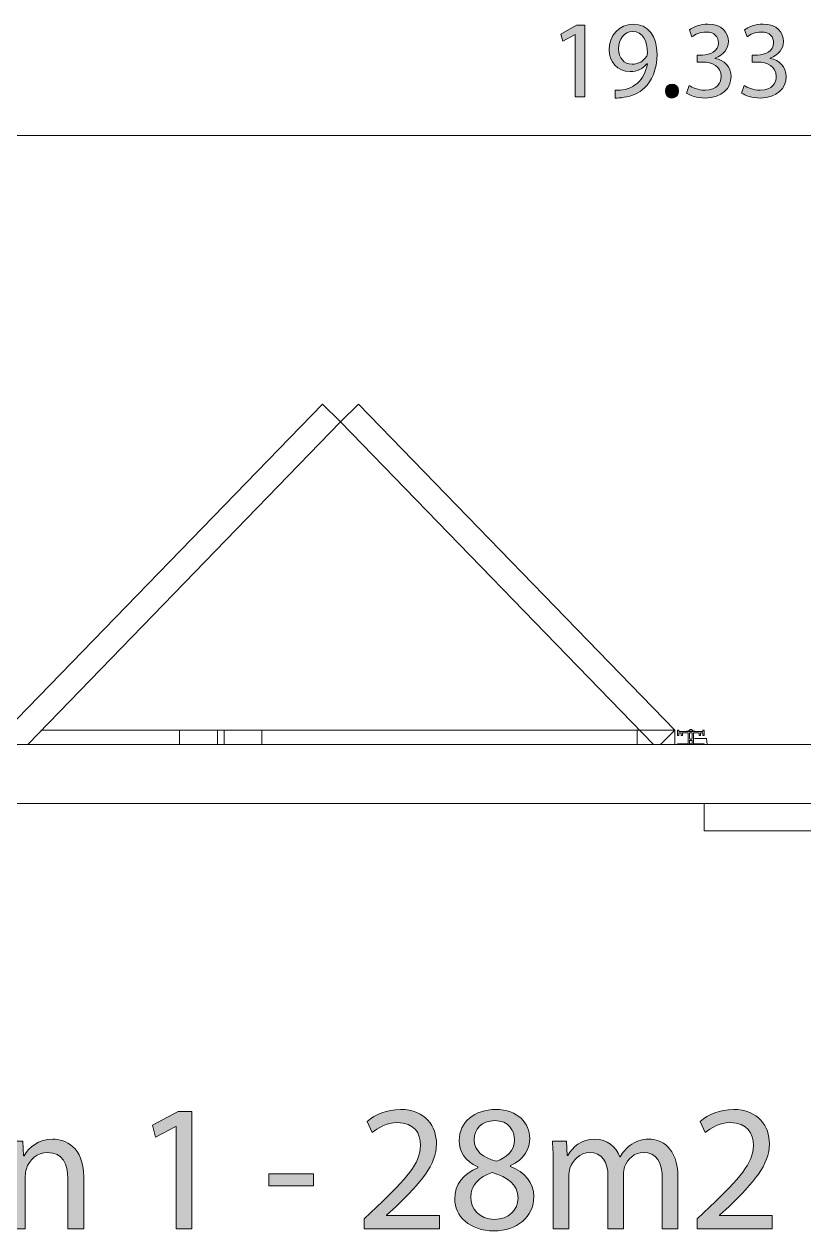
# Model space of a CAD drawing. Header units: centimetres. Extents: x -16.81 to -14.54, y 1.61 to 2.77.
# Drawn here: x -16.3529 to -16.2877, y 2.6649 to 2.7656 of the extents above; entities that cross this region are included whole.
import ezdxf

# ---------------------------------------------------------------- set-up
doc = ezdxf.new("R2010")
doc.units = ezdxf.units.CM
doc.header["$MEASUREMENT"] = 0
doc.layers.get('0').update_dxf_attribs({"lineweight": 0})
doc.layers.add('EXP COTA', color=7, linetype='Continuous', lineweight=0)

# ---------------------------------------------------------------- blocks, each defined once
blk = doc.blocks.new('Block_15')
at = {"true_color": 0x000000, "transparency": 33554687}
h = blk.add_hatch(color=18, dxfattribs=at)
h.dxf.hatch_style = 2
edge = h.paths.add_edge_path()
edge.add_spline(control_points=[(-16.34016, 2.67364), (-16.34016, 2.67364), (-16.34017, 2.67364), (-16.34017, 2.67364), (-16.34017, 2.67364), (-16.34188, 2.67274), (-16.34188, 2.67274), (-16.34188, 2.67274), (-16.34214, 2.67374), (-16.34214, 2.67374), (-16.34214, 2.67374), (-16.34, 2.67488), (-16.34, 2.67488), (-16.34, 2.67488), (-16.33886, 2.67488), (-16.33886, 2.67488), (-16.33886, 2.67488), (-16.33886, 2.66509), (-16.33886, 2.66509), (-16.33886, 2.66509), (-16.34016, 2.66509), (-16.34016, 2.66509), (-16.34016, 2.66509), (-16.34016, 2.67364), (-16.34016, 2.67364)], knot_values=[0, 0, 0, 0, 1, 1, 1, 2, 2, 2, 3, 3, 3, 4, 4, 4, 5, 5, 5, 6, 6, 6, 7, 7, 7, 8, 8, 8, 8], degree=3, periodic=0)
h = blk.add_hatch(color=18, dxfattribs=at)
h.dxf.hatch_style = 2
edge = h.paths.add_edge_path()
edge.add_spline(control_points=[(-16.32445, 2.66509), (-16.32445, 2.66509), (-16.32445, 2.66592), (-16.32445, 2.66592), (-16.32445, 2.66592), (-16.3234, 2.66692), (-16.3234, 2.66692), (-16.3209, 2.66929), (-16.31976, 2.67057), (-16.31976, 2.67205), (-16.31976, 2.67305), (-16.32024, 2.67395), (-16.32169, 2.67395), (-16.32259, 2.67395), (-16.32333, 2.6735), (-16.32378, 2.67312), (-16.32378, 2.67312), (-16.32421, 2.67405), (-16.32421, 2.67405), (-16.32352, 2.67463), (-16.32255, 2.67505), (-16.32143, 2.67505), (-16.31931, 2.67505), (-16.31842, 2.6736), (-16.31842, 2.67219), (-16.31842, 2.6704), (-16.31974, 2.66895), (-16.32179, 2.66695), (-16.32179, 2.66695), (-16.32259, 2.66623), (-16.32259, 2.66623), (-16.32259, 2.66623), (-16.32259, 2.66619), (-16.32259, 2.66619), (-16.32259, 2.66619), (-16.31818, 2.66619), (-16.31818, 2.66619), (-16.31818, 2.66619), (-16.31818, 2.66509), (-16.31818, 2.66509), (-16.31818, 2.66509), (-16.32445, 2.66509), (-16.32445, 2.66509)], knot_values=[0, 0, 0, 0, 1, 1, 1, 2, 2, 2, 3, 3, 3, 4, 4, 4, 5, 5, 5, 6, 6, 6, 7, 7, 7, 8, 8, 8, 9, 9, 9, 10, 10, 10, 11, 11, 11, 12, 12, 12, 13, 13, 13, 14, 14, 14, 14], degree=3, periodic=0)
h = blk.add_hatch(color=18, dxfattribs=at)
h.dxf.hatch_style = 2
edge = h.paths.add_edge_path()
edge.add_spline(control_points=[(-16.31527, 2.67253), (-16.31527, 2.67157), (-16.31453, 2.67102), (-16.31341, 2.67074), (-16.31256, 2.67102), (-16.31191, 2.6716), (-16.31191, 2.6725), (-16.31191, 2.67329), (-16.31237, 2.67412), (-16.31356, 2.67412), (-16.31466, 2.67412), (-16.31527, 2.67339), (-16.31527, 2.67253)], knot_values=[0, 0, 0, 0, 1, 1, 1, 2, 2, 2, 3, 3, 3, 4, 4, 4, 4], degree=3, periodic=0)
edge = h.paths.add_edge_path()
edge.add_spline(control_points=[(-16.31161, 2.66764), (-16.31161, 2.66881), (-16.31246, 2.6694), (-16.31377, 2.66978), (-16.31492, 2.66943), (-16.31554, 2.66871), (-16.31554, 2.66774), (-16.31559, 2.66678), (-16.31484, 2.66588), (-16.31358, 2.66588), (-16.31239, 2.66588), (-16.31161, 2.66664), (-16.31161, 2.66764)], knot_values=[0, 0, 0, 0, 1, 1, 1, 2, 2, 2, 3, 3, 3, 4, 4, 4, 4], degree=3, periodic=0)
edge = h.paths.add_edge_path()
edge.add_spline(control_points=[(-16.3169, 2.66757), (-16.3169, 2.66881), (-16.31616, 2.66967), (-16.31496, 2.67019), (-16.31496, 2.67019), (-16.31497, 2.67026), (-16.31497, 2.67026), (-16.31606, 2.67074), (-16.31652, 2.6716), (-16.31652, 2.67246), (-16.31652, 2.67401), (-16.31521, 2.67505), (-16.31349, 2.67505), (-16.3116, 2.67505), (-16.31063, 2.67388), (-16.31063, 2.67264), (-16.31063, 2.67181), (-16.31105, 2.67091), (-16.31225, 2.67036), (-16.31225, 2.67036), (-16.31225, 2.67029), (-16.31225, 2.67029), (-16.31103, 2.66981), (-16.31029, 2.66895), (-16.31029, 2.66778), (-16.31029, 2.66606), (-16.31173, 2.66492), (-16.31361, 2.66492), (-16.31566, 2.66492), (-16.3169, 2.66616), (-16.3169, 2.66757)], knot_values=[0, 0, 0, 0, 1, 1, 1, 2, 2, 2, 3, 3, 3, 4, 4, 4, 5, 5, 5, 6, 6, 6, 7, 7, 7, 8, 8, 8, 9, 9, 9, 10, 10, 10, 10], degree=3, periodic=0)
h = blk.add_hatch(color=18, dxfattribs=at)
h.dxf.hatch_style = 2
edge = h.paths.add_edge_path()
edge.add_spline(control_points=[(-16.29665, 2.66509), (-16.29665, 2.66509), (-16.29665, 2.66592), (-16.29665, 2.66592), (-16.29665, 2.66592), (-16.29559, 2.66692), (-16.29559, 2.66692), (-16.2931, 2.66929), (-16.29196, 2.67057), (-16.29196, 2.67205), (-16.29196, 2.67305), (-16.29244, 2.67395), (-16.29389, 2.67395), (-16.29478, 2.67395), (-16.29553, 2.6735), (-16.29597, 2.67312), (-16.29597, 2.67312), (-16.2964, 2.67405), (-16.2964, 2.67405), (-16.29572, 2.67463), (-16.29475, 2.67505), (-16.29363, 2.67505), (-16.29151, 2.67505), (-16.29062, 2.6736), (-16.29062, 2.67219), (-16.29062, 2.6704), (-16.29194, 2.66895), (-16.29399, 2.66695), (-16.29399, 2.66695), (-16.29478, 2.66623), (-16.29478, 2.66623), (-16.29478, 2.66623), (-16.29478, 2.66619), (-16.29478, 2.66619), (-16.29478, 2.66619), (-16.29038, 2.66619), (-16.29038, 2.66619), (-16.29038, 2.66619), (-16.29038, 2.66509), (-16.29038, 2.66509), (-16.29038, 2.66509), (-16.29665, 2.66509), (-16.29665, 2.66509)], knot_values=[0, 0, 0, 0, 1, 1, 1, 2, 2, 2, 3, 3, 3, 4, 4, 4, 5, 5, 5, 6, 6, 6, 7, 7, 7, 8, 8, 8, 9, 9, 9, 10, 10, 10, 11, 11, 11, 12, 12, 12, 13, 13, 13, 14, 14, 14, 14], degree=3, periodic=0)
h = blk.add_hatch(color=18, dxfattribs=at)
h.dxf.hatch_style = 2
edge = h.paths.add_edge_path()
edge.add_spline(control_points=[(-16.35407, 2.6704), (-16.35407, 2.67115), (-16.35409, 2.67177), (-16.35414, 2.6724), (-16.35414, 2.6724), (-16.35296, 2.6724), (-16.35296, 2.6724), (-16.35296, 2.6724), (-16.35289, 2.67119), (-16.35289, 2.67119), (-16.35289, 2.67119), (-16.35285, 2.67119), (-16.35285, 2.67119), (-16.35249, 2.67188), (-16.35165, 2.67257), (-16.35044, 2.67257), (-16.34944, 2.67257), (-16.34787, 2.67195), (-16.34787, 2.66943), (-16.34787, 2.66943), (-16.34787, 2.66509), (-16.34787, 2.66509), (-16.34787, 2.66509), (-16.3492, 2.66509), (-16.3492, 2.66509), (-16.3492, 2.66509), (-16.3492, 2.66929), (-16.3492, 2.66929), (-16.3492, 2.67047), (-16.34963, 2.67146), (-16.35089, 2.67146), (-16.35175, 2.67146), (-16.35244, 2.67084), (-16.35266, 2.67009), (-16.35271, 2.66991), (-16.35275, 2.66971), (-16.35275, 2.66947), (-16.35275, 2.66947), (-16.35275, 2.66509), (-16.35275, 2.66509), (-16.35275, 2.66509), (-16.35407, 2.66509), (-16.35407, 2.66509), (-16.35407, 2.66509), (-16.35407, 2.6704), (-16.35407, 2.6704)], knot_values=[0, 0, 0, 0, 1, 1, 1, 2, 2, 2, 3, 3, 3, 4, 4, 4, 5, 5, 5, 6, 6, 6, 7, 7, 7, 8, 8, 8, 9, 9, 9, 10, 10, 10, 11, 11, 11, 12, 12, 12, 13, 13, 13, 14, 14, 14, 15, 15, 15, 15], degree=3, periodic=0)
h = blk.add_hatch(color=18, dxfattribs=at)
h.dxf.hatch_style = 2
edge = h.paths.add_edge_path()
edge.add_spline(control_points=[(-16.30867, 2.6704), (-16.30867, 2.67115), (-16.30869, 2.67177), (-16.30874, 2.6724), (-16.30874, 2.6724), (-16.30757, 2.6724), (-16.30757, 2.6724), (-16.30757, 2.6724), (-16.30751, 2.67122), (-16.30751, 2.67122), (-16.30751, 2.67122), (-16.30746, 2.67122), (-16.30746, 2.67122), (-16.30705, 2.67191), (-16.30638, 2.67257), (-16.30517, 2.67257), (-16.30417, 2.67257), (-16.30343, 2.67195), (-16.3031, 2.67109), (-16.3031, 2.67109), (-16.30309, 2.67109), (-16.30309, 2.67109), (-16.30285, 2.6715), (-16.30257, 2.67181), (-16.30226, 2.67205), (-16.30183, 2.67236), (-16.30135, 2.67257), (-16.30066, 2.67257), (-16.29969, 2.67257), (-16.29826, 2.67191), (-16.29826, 2.6694), (-16.29826, 2.6694), (-16.29826, 2.66509), (-16.29826, 2.66509), (-16.29826, 2.66509), (-16.29956, 2.66509), (-16.29956, 2.66509), (-16.29956, 2.66509), (-16.29956, 2.66923), (-16.29956, 2.66923), (-16.29956, 2.67064), (-16.30006, 2.67146), (-16.30114, 2.67146), (-16.30188, 2.67146), (-16.30247, 2.67091), (-16.30271, 2.67026), (-16.30276, 2.67009), (-16.30281, 2.66985), (-16.30281, 2.6696), (-16.30281, 2.6696), (-16.30281, 2.66509), (-16.30281, 2.66509), (-16.30281, 2.66509), (-16.3041, 2.66509), (-16.3041, 2.66509), (-16.3041, 2.66509), (-16.3041, 2.66947), (-16.3041, 2.66947), (-16.3041, 2.67064), (-16.30462, 2.67146), (-16.30562, 2.67146), (-16.30646, 2.67146), (-16.30705, 2.67081), (-16.30727, 2.67016), (-16.30734, 2.66995), (-16.30738, 2.66971), (-16.30738, 2.6695), (-16.30738, 2.6695), (-16.30738, 2.66509), (-16.30738, 2.66509), (-16.30738, 2.66509), (-16.30867, 2.66509), (-16.30867, 2.66509), (-16.30867, 2.66509), (-16.30867, 2.6704), (-16.30867, 2.6704)], knot_values=[0, 0, 0, 0, 1, 1, 1, 2, 2, 2, 3, 3, 3, 4, 4, 4, 5, 5, 5, 6, 6, 6, 7, 7, 7, 8, 8, 8, 9, 9, 9, 10, 10, 10, 11, 11, 11, 12, 12, 12, 13, 13, 13, 14, 14, 14, 15, 15, 15, 16, 16, 16, 17, 17, 17, 18, 18, 18, 19, 19, 19, 20, 20, 20, 21, 21, 21, 22, 22, 22, 23, 23, 23, 24, 24, 24, 25, 25, 25, 25], degree=3, periodic=0)
h = blk.add_hatch(color=18, dxfattribs=at)
h.dxf.hatch_style = 2
edge = h.paths.add_edge_path()
edge.add_spline(control_points=[(-16.3287, 2.66967), (-16.3287, 2.66967), (-16.3287, 2.66867), (-16.3287, 2.66867), (-16.3287, 2.66867), (-16.33242, 2.66867), (-16.33242, 2.66867), (-16.33242, 2.66867), (-16.33242, 2.66967), (-16.33242, 2.66967), (-16.33242, 2.66967), (-16.3287, 2.66967), (-16.3287, 2.66967)], knot_values=[0, 0, 0, 0, 1, 1, 1, 2, 2, 2, 3, 3, 3, 4, 4, 4, 4], degree=3, periodic=0)
for points, knots in [([(-16.34016, 2.67364), (-16.34016, 2.67364), (-16.34017, 2.67364), (-16.34017, 2.67364), (-16.34017, 2.67364), (-16.34188, 2.67274), (-16.34188, 2.67274), (-16.34188, 2.67274), (-16.34214, 2.67374), (-16.34214, 2.67374), (-16.34214, 2.67374), (-16.34, 2.67488), (-16.34, 2.67488), (-16.34, 2.67488), (-16.33886, 2.67488), (-16.33886, 2.67488), (-16.33886, 2.67488), (-16.33886, 2.66509), (-16.33886, 2.66509), (-16.33886, 2.66509), (-16.34016, 2.66509), (-16.34016, 2.66509), (-16.34016, 2.66509), (-16.34016, 2.67364), (-16.34016, 2.67364)], [0, 0, 0, 0, 1, 1, 1, 2, 2, 2, 3, 3, 3, 4, 4, 4, 5, 5, 5, 6, 6, 6, 7, 7, 7, 8, 8, 8, 8]), ([(-16.32445, 2.66509), (-16.32445, 2.66509), (-16.32445, 2.66592), (-16.32445, 2.66592), (-16.32445, 2.66592), (-16.3234, 2.66692), (-16.3234, 2.66692), (-16.3209, 2.66929), (-16.31976, 2.67057), (-16.31976, 2.67205), (-16.31976, 2.67305), (-16.32024, 2.67395), (-16.32169, 2.67395), (-16.32259, 2.67395), (-16.32333, 2.6735), (-16.32378, 2.67312), (-16.32378, 2.67312), (-16.32421, 2.67405), (-16.32421, 2.67405), (-16.32352, 2.67463), (-16.32255, 2.67505), (-16.32143, 2.67505), (-16.31931, 2.67505), (-16.31842, 2.6736), (-16.31842, 2.67219), (-16.31842, 2.6704), (-16.31974, 2.66895), (-16.32179, 2.66695), (-16.32179, 2.66695), (-16.32259, 2.66623), (-16.32259, 2.66623), (-16.32259, 2.66623), (-16.32259, 2.66619), (-16.32259, 2.66619), (-16.32259, 2.66619), (-16.31818, 2.66619), (-16.31818, 2.66619), (-16.31818, 2.66619), (-16.31818, 2.66509), (-16.31818, 2.66509), (-16.31818, 2.66509), (-16.32445, 2.66509), (-16.32445, 2.66509)], [0, 0, 0, 0, 1, 1, 1, 2, 2, 2, 3, 3, 3, 4, 4, 4, 5, 5, 5, 6, 6, 6, 7, 7, 7, 8, 8, 8, 9, 9, 9, 10, 10, 10, 11, 11, 11, 12, 12, 12, 13, 13, 13, 14, 14, 14, 14]), ([(-16.3169, 2.66757), (-16.3169, 2.66881), (-16.31616, 2.66967), (-16.31496, 2.67019), (-16.31496, 2.67019), (-16.31497, 2.67026), (-16.31497, 2.67026), (-16.31606, 2.67074), (-16.31652, 2.6716), (-16.31652, 2.67246), (-16.31652, 2.67401), (-16.31521, 2.67505), (-16.31349, 2.67505), (-16.3116, 2.67505), (-16.31063, 2.67388), (-16.31063, 2.67264), (-16.31063, 2.67181), (-16.31105, 2.67091), (-16.31225, 2.67036), (-16.31225, 2.67036), (-16.31225, 2.67029), (-16.31225, 2.67029), (-16.31103, 2.66981), (-16.31029, 2.66895), (-16.31029, 2.66778), (-16.31029, 2.66606), (-16.31173, 2.66492), (-16.31361, 2.66492), (-16.31566, 2.66492), (-16.3169, 2.66616), (-16.3169, 2.66757)], [0, 0, 0, 0, 1, 1, 1, 2, 2, 2, 3, 3, 3, 4, 4, 4, 5, 5, 5, 6, 6, 6, 7, 7, 7, 8, 8, 8, 9, 9, 9, 10, 10, 10, 10]), ([(-16.29665, 2.66509), (-16.29665, 2.66509), (-16.29665, 2.66592), (-16.29665, 2.66592), (-16.29665, 2.66592), (-16.29559, 2.66692), (-16.29559, 2.66692), (-16.2931, 2.66929), (-16.29196, 2.67057), (-16.29196, 2.67205), (-16.29196, 2.67305), (-16.29244, 2.67395), (-16.29389, 2.67395), (-16.29478, 2.67395), (-16.29553, 2.6735), (-16.29597, 2.67312), (-16.29597, 2.67312), (-16.2964, 2.67405), (-16.2964, 2.67405), (-16.29572, 2.67463), (-16.29475, 2.67505), (-16.29363, 2.67505), (-16.29151, 2.67505), (-16.29062, 2.6736), (-16.29062, 2.67219), (-16.29062, 2.6704), (-16.29194, 2.66895), (-16.29399, 2.66695), (-16.29399, 2.66695), (-16.29478, 2.66623), (-16.29478, 2.66623), (-16.29478, 2.66623), (-16.29478, 2.66619), (-16.29478, 2.66619), (-16.29478, 2.66619), (-16.29038, 2.66619), (-16.29038, 2.66619), (-16.29038, 2.66619), (-16.29038, 2.66509), (-16.29038, 2.66509), (-16.29038, 2.66509), (-16.29665, 2.66509), (-16.29665, 2.66509)], [0, 0, 0, 0, 1, 1, 1, 2, 2, 2, 3, 3, 3, 4, 4, 4, 5, 5, 5, 6, 6, 6, 7, 7, 7, 8, 8, 8, 9, 9, 9, 10, 10, 10, 11, 11, 11, 12, 12, 12, 13, 13, 13, 14, 14, 14, 14]), ([(-16.31527, 2.67253), (-16.31527, 2.67157), (-16.31453, 2.67102), (-16.31341, 2.67074), (-16.31256, 2.67102), (-16.31191, 2.6716), (-16.31191, 2.6725), (-16.31191, 2.67329), (-16.31237, 2.67412), (-16.31356, 2.67412), (-16.31466, 2.67412), (-16.31527, 2.67339), (-16.31527, 2.67253)], [0, 0, 0, 0, 1, 1, 1, 2, 2, 2, 3, 3, 3, 4, 4, 4, 4]), ([(-16.35407, 2.6704), (-16.35407, 2.67115), (-16.35409, 2.67177), (-16.35414, 2.6724), (-16.35414, 2.6724), (-16.35296, 2.6724), (-16.35296, 2.6724), (-16.35296, 2.6724), (-16.35289, 2.67119), (-16.35289, 2.67119), (-16.35289, 2.67119), (-16.35285, 2.67119), (-16.35285, 2.67119), (-16.35249, 2.67188), (-16.35165, 2.67257), (-16.35044, 2.67257), (-16.34944, 2.67257), (-16.34787, 2.67195), (-16.34787, 2.66943), (-16.34787, 2.66943), (-16.34787, 2.66509), (-16.34787, 2.66509), (-16.34787, 2.66509), (-16.3492, 2.66509), (-16.3492, 2.66509), (-16.3492, 2.66509), (-16.3492, 2.66929), (-16.3492, 2.66929), (-16.3492, 2.67047), (-16.34963, 2.67146), (-16.35089, 2.67146), (-16.35175, 2.67146), (-16.35244, 2.67084), (-16.35266, 2.67009), (-16.35271, 2.66991), (-16.35275, 2.66971), (-16.35275, 2.66947), (-16.35275, 2.66947), (-16.35275, 2.66509), (-16.35275, 2.66509), (-16.35275, 2.66509), (-16.35407, 2.66509), (-16.35407, 2.66509), (-16.35407, 2.66509), (-16.35407, 2.6704), (-16.35407, 2.6704)], [0, 0, 0, 0, 1, 1, 1, 2, 2, 2, 3, 3, 3, 4, 4, 4, 5, 5, 5, 6, 6, 6, 7, 7, 7, 8, 8, 8, 9, 9, 9, 10, 10, 10, 11, 11, 11, 12, 12, 12, 13, 13, 13, 14, 14, 14, 15, 15, 15, 15]), ([(-16.30867, 2.6704), (-16.30867, 2.67115), (-16.30869, 2.67177), (-16.30874, 2.6724), (-16.30874, 2.6724), (-16.30757, 2.6724), (-16.30757, 2.6724), (-16.30757, 2.6724), (-16.30751, 2.67122), (-16.30751, 2.67122), (-16.30751, 2.67122), (-16.30746, 2.67122), (-16.30746, 2.67122), (-16.30705, 2.67191), (-16.30638, 2.67257), (-16.30517, 2.67257), (-16.30417, 2.67257), (-16.30343, 2.67195), (-16.3031, 2.67109), (-16.3031, 2.67109), (-16.30309, 2.67109), (-16.30309, 2.67109), (-16.30285, 2.6715), (-16.30257, 2.67181), (-16.30226, 2.67205), (-16.30183, 2.67236), (-16.30135, 2.67257), (-16.30066, 2.67257), (-16.29969, 2.67257), (-16.29826, 2.67191), (-16.29826, 2.6694), (-16.29826, 2.6694), (-16.29826, 2.66509), (-16.29826, 2.66509), (-16.29826, 2.66509), (-16.29956, 2.66509), (-16.29956, 2.66509), (-16.29956, 2.66509), (-16.29956, 2.66923), (-16.29956, 2.66923), (-16.29956, 2.67064), (-16.30006, 2.67146), (-16.30114, 2.67146), (-16.30188, 2.67146), (-16.30247, 2.67091), (-16.30271, 2.67026), (-16.30276, 2.67009), (-16.30281, 2.66985), (-16.30281, 2.6696), (-16.30281, 2.6696), (-16.30281, 2.66509), (-16.30281, 2.66509), (-16.30281, 2.66509), (-16.3041, 2.66509), (-16.3041, 2.66509), (-16.3041, 2.66509), (-16.3041, 2.66947), (-16.3041, 2.66947), (-16.3041, 2.67064), (-16.30462, 2.67146), (-16.30562, 2.67146), (-16.30646, 2.67146), (-16.30705, 2.67081), (-16.30727, 2.67016), (-16.30734, 2.66995), (-16.30738, 2.66971), (-16.30738, 2.6695), (-16.30738, 2.6695), (-16.30738, 2.66509), (-16.30738, 2.66509), (-16.30738, 2.66509), (-16.30867, 2.66509), (-16.30867, 2.66509), (-16.30867, 2.66509), (-16.30867, 2.6704), (-16.30867, 2.6704)], [0, 0, 0, 0, 1, 1, 1, 2, 2, 2, 3, 3, 3, 4, 4, 4, 5, 5, 5, 6, 6, 6, 7, 7, 7, 8, 8, 8, 9, 9, 9, 10, 10, 10, 11, 11, 11, 12, 12, 12, 13, 13, 13, 14, 14, 14, 15, 15, 15, 16, 16, 16, 17, 17, 17, 18, 18, 18, 19, 19, 19, 20, 20, 20, 21, 21, 21, 22, 22, 22, 23, 23, 23, 24, 24, 24, 25, 25, 25, 25]), ([(-16.3287, 2.66967), (-16.3287, 2.66967), (-16.3287, 2.66867), (-16.3287, 2.66867), (-16.3287, 2.66867), (-16.33242, 2.66867), (-16.33242, 2.66867), (-16.33242, 2.66867), (-16.33242, 2.66967), (-16.33242, 2.66967), (-16.33242, 2.66967), (-16.3287, 2.66967), (-16.3287, 2.66967)], [0, 0, 0, 0, 1, 1, 1, 2, 2, 2, 3, 3, 3, 4, 4, 4, 4]), ([(-16.31161, 2.66764), (-16.31161, 2.66881), (-16.31246, 2.6694), (-16.31377, 2.66978), (-16.31492, 2.66943), (-16.31554, 2.66871), (-16.31554, 2.66774), (-16.31559, 2.66678), (-16.31484, 2.66588), (-16.31358, 2.66588), (-16.31239, 2.66588), (-16.31161, 2.66664), (-16.31161, 2.66764)], [0, 0, 0, 0, 1, 1, 1, 2, 2, 2, 3, 3, 3, 4, 4, 4, 4])]:
    blk.add_open_spline(points, degree=3, knots=knots)
blk = doc.blocks.new('Block_14')
blk.add_blockref('Block_15', (0, 0))
blk = doc.blocks.new('Block_29')
at = {"layer": 'EXP COTA', "color": 172, "lineweight": 0, "true_color": 0x0000cc}
blk.add_line((-16.03657, 2.70058), (-16.7342, 2.70058), dxfattribs=at)
blk = doc.blocks.new('Block_43')
at = {"layer": 'EXP COTA', "true_color": 0x0000cc, "transparency": 33554687}
h = blk.add_hatch(color=172, dxfattribs=at)
h.dxf.hatch_style = 2
edge = h.paths.add_edge_path()
edge.add_spline(control_points=[(-16.30683, 2.76476), (-16.30683, 2.76476), (-16.30684, 2.76476), (-16.30684, 2.76476), (-16.30684, 2.76476), (-16.30788, 2.76421), (-16.30788, 2.76421), (-16.30788, 2.76421), (-16.30803, 2.76479), (-16.30803, 2.76479), (-16.30803, 2.76479), (-16.30672, 2.76552), (-16.30672, 2.76552), (-16.30672, 2.76552), (-16.30603, 2.76552), (-16.30603, 2.76552), (-16.30603, 2.76552), (-16.30603, 2.75956), (-16.30603, 2.75956), (-16.30603, 2.75956), (-16.30683, 2.75956), (-16.30683, 2.75956), (-16.30683, 2.75956), (-16.30683, 2.76476), (-16.30683, 2.76476)], knot_values=[0, 0, 0, 0, 1, 1, 1, 2, 2, 2, 3, 3, 3, 4, 4, 4, 5, 5, 5, 6, 6, 6, 7, 7, 7, 8, 8, 8, 8], degree=3, periodic=0)
h = blk.add_hatch(color=172, dxfattribs=at)
h.dxf.hatch_style = 2
edge = h.paths.add_edge_path()
edge.add_spline(control_points=[(-16.30321, 2.76355), (-16.30321, 2.76279), (-16.30276, 2.76228), (-16.30207, 2.76228), (-16.30152, 2.76228), (-16.30111, 2.76255), (-16.3009, 2.7629), (-16.30085, 2.76297), (-16.30081, 2.76307), (-16.30081, 2.76321), (-16.30081, 2.76421), (-16.30119, 2.765), (-16.30204, 2.765), (-16.30273, 2.765), (-16.30321, 2.76438), (-16.30321, 2.76355)], knot_values=[0, 0, 0, 0, 1, 1, 1, 2, 2, 2, 3, 3, 3, 4, 4, 4, 5, 5, 5, 5], degree=3, periodic=0)
edge = h.paths.add_edge_path()
edge.add_spline(control_points=[(-16.3035, 2.76011), (-16.30333, 2.76011), (-16.30312, 2.76011), (-16.30285, 2.76014), (-16.30238, 2.76021), (-16.30195, 2.76042), (-16.30161, 2.76073), (-16.30121, 2.76107), (-16.30093, 2.76162), (-16.30081, 2.76231), (-16.30081, 2.76231), (-16.30085, 2.76231), (-16.30085, 2.76231), (-16.30118, 2.7619), (-16.30166, 2.76166), (-16.30224, 2.76166), (-16.30331, 2.76166), (-16.304, 2.76248), (-16.304, 2.76348), (-16.304, 2.76462), (-16.30319, 2.76562), (-16.30197, 2.76562), (-16.30076, 2.76562), (-16.3, 2.76462), (-16.3, 2.7631), (-16.3, 2.7618), (-16.30045, 2.76087), (-16.30104, 2.76031), (-16.30149, 2.75987), (-16.30212, 2.75959), (-16.30276, 2.75952), (-16.30305, 2.75945), (-16.30331, 2.75945), (-16.3035, 2.75945), (-16.3035, 2.75945), (-16.3035, 2.76011), (-16.3035, 2.76011)], knot_values=[0, 0, 0, 0, 1, 1, 1, 2, 2, 2, 3, 3, 3, 4, 4, 4, 5, 5, 5, 6, 6, 6, 7, 7, 7, 8, 8, 8, 9, 9, 9, 10, 10, 10, 11, 11, 11, 12, 12, 12, 12], degree=3, periodic=0)
h = blk.add_hatch(color=172, dxfattribs=at)
h.dxf.hatch_style = 2
edge = h.paths.add_edge_path()
edge.add_spline(control_points=[(-16.29732, 2.76049), (-16.29709, 2.76035), (-16.29656, 2.76011), (-16.29599, 2.76011), (-16.29496, 2.76011), (-16.29465, 2.76076), (-16.29465, 2.76124), (-16.29466, 2.76211), (-16.2954, 2.76245), (-16.2962, 2.76245), (-16.2962, 2.76245), (-16.29665, 2.76245), (-16.29665, 2.76245), (-16.29665, 2.76245), (-16.29665, 2.76304), (-16.29665, 2.76304), (-16.29665, 2.76304), (-16.2962, 2.76304), (-16.2962, 2.76304), (-16.29561, 2.76304), (-16.29487, 2.76335), (-16.29487, 2.76407), (-16.29487, 2.76452), (-16.29516, 2.76496), (-16.2959, 2.76496), (-16.29639, 2.76496), (-16.29683, 2.76476), (-16.29709, 2.76455), (-16.29709, 2.76455), (-16.2973, 2.76514), (-16.2973, 2.76514), (-16.29699, 2.76538), (-16.29639, 2.76562), (-16.29575, 2.76562), (-16.29458, 2.76562), (-16.29404, 2.7649), (-16.29404, 2.76417), (-16.29404, 2.76359), (-16.29442, 2.76304), (-16.29515, 2.76279), (-16.29515, 2.76279), (-16.29515, 2.76276), (-16.29515, 2.76276), (-16.29442, 2.76262), (-16.29382, 2.76207), (-16.29382, 2.76124), (-16.29382, 2.76028), (-16.29456, 2.75945), (-16.29599, 2.75945), (-16.29666, 2.75945), (-16.29725, 2.75966), (-16.29754, 2.75987), (-16.29754, 2.75987), (-16.29732, 2.76049), (-16.29732, 2.76049)], knot_values=[0, 0, 0, 0, 1, 1, 1, 2, 2, 2, 3, 3, 3, 4, 4, 4, 5, 5, 5, 6, 6, 6, 7, 7, 7, 8, 8, 8, 9, 9, 9, 10, 10, 10, 11, 11, 11, 12, 12, 12, 13, 13, 13, 14, 14, 14, 15, 15, 15, 16, 16, 16, 17, 17, 17, 18, 18, 18, 18], degree=3, periodic=0)
h = blk.add_hatch(color=172, dxfattribs=at)
h.dxf.hatch_style = 2
edge = h.paths.add_edge_path()
edge.add_spline(control_points=[(-16.29272, 2.76049), (-16.29249, 2.76035), (-16.29196, 2.76011), (-16.29139, 2.76011), (-16.29036, 2.76011), (-16.29005, 2.76076), (-16.29005, 2.76124), (-16.29007, 2.76211), (-16.29081, 2.76245), (-16.2916, 2.76245), (-16.2916, 2.76245), (-16.29205, 2.76245), (-16.29205, 2.76245), (-16.29205, 2.76245), (-16.29205, 2.76304), (-16.29205, 2.76304), (-16.29205, 2.76304), (-16.2916, 2.76304), (-16.2916, 2.76304), (-16.29101, 2.76304), (-16.29027, 2.76335), (-16.29027, 2.76407), (-16.29027, 2.76452), (-16.29056, 2.76496), (-16.29131, 2.76496), (-16.29179, 2.76496), (-16.29224, 2.76476), (-16.29249, 2.76455), (-16.29249, 2.76455), (-16.2927, 2.76514), (-16.2927, 2.76514), (-16.29239, 2.76538), (-16.29179, 2.76562), (-16.29115, 2.76562), (-16.28998, 2.76562), (-16.28944, 2.7649), (-16.28944, 2.76417), (-16.28944, 2.76359), (-16.28982, 2.76304), (-16.29055, 2.76279), (-16.29055, 2.76279), (-16.29055, 2.76276), (-16.29055, 2.76276), (-16.28982, 2.76262), (-16.28922, 2.76207), (-16.28922, 2.76124), (-16.28922, 2.76028), (-16.28996, 2.75945), (-16.29139, 2.75945), (-16.29206, 2.75945), (-16.29265, 2.75966), (-16.29294, 2.75987), (-16.29294, 2.75987), (-16.29272, 2.76049), (-16.29272, 2.76049)], knot_values=[0, 0, 0, 0, 1, 1, 1, 2, 2, 2, 3, 3, 3, 4, 4, 4, 5, 5, 5, 6, 6, 6, 7, 7, 7, 8, 8, 8, 9, 9, 9, 10, 10, 10, 11, 11, 11, 12, 12, 12, 13, 13, 13, 14, 14, 14, 15, 15, 15, 16, 16, 16, 17, 17, 17, 18, 18, 18, 18], degree=3, periodic=0)
h = blk.add_hatch(color=172, dxfattribs=at)
h.dxf.hatch_style = 2
edge = h.paths.add_edge_path()
edge.add_spline(control_points=[(-16.2993, 2.76004), (-16.2993, 2.76038), (-16.29907, 2.76062), (-16.29875, 2.76062), (-16.29844, 2.76062), (-16.29821, 2.76038), (-16.29821, 2.76004), (-16.29821, 2.75969), (-16.29842, 2.75945), (-16.29876, 2.75945), (-16.29909, 2.75945), (-16.2993, 2.75969), (-16.2993, 2.76004)], knot_values=[0, 0, 0, 0, 1, 1, 1, 2, 2, 2, 3, 3, 3, 4, 4, 4, 4], degree=3, periodic=0)
at = {"layer": 'EXP COTA'}
for points, knots in [([(-16.30683, 2.76476), (-16.30683, 2.76476), (-16.30684, 2.76476), (-16.30684, 2.76476), (-16.30684, 2.76476), (-16.30788, 2.76421), (-16.30788, 2.76421), (-16.30788, 2.76421), (-16.30803, 2.76479), (-16.30803, 2.76479), (-16.30803, 2.76479), (-16.30672, 2.76552), (-16.30672, 2.76552), (-16.30672, 2.76552), (-16.30603, 2.76552), (-16.30603, 2.76552), (-16.30603, 2.76552), (-16.30603, 2.75956), (-16.30603, 2.75956), (-16.30603, 2.75956), (-16.30683, 2.75956), (-16.30683, 2.75956), (-16.30683, 2.75956), (-16.30683, 2.76476), (-16.30683, 2.76476)], [0, 0, 0, 0, 1, 1, 1, 2, 2, 2, 3, 3, 3, 4, 4, 4, 5, 5, 5, 6, 6, 6, 7, 7, 7, 8, 8, 8, 8]), ([(-16.3035, 2.76011), (-16.30333, 2.76011), (-16.30312, 2.76011), (-16.30285, 2.76014), (-16.30238, 2.76021), (-16.30195, 2.76042), (-16.30161, 2.76073), (-16.30121, 2.76107), (-16.30093, 2.76162), (-16.30081, 2.76231), (-16.30081, 2.76231), (-16.30085, 2.76231), (-16.30085, 2.76231), (-16.30118, 2.7619), (-16.30166, 2.76166), (-16.30224, 2.76166), (-16.30331, 2.76166), (-16.304, 2.76248), (-16.304, 2.76348), (-16.304, 2.76462), (-16.30319, 2.76562), (-16.30197, 2.76562), (-16.30076, 2.76562), (-16.3, 2.76462), (-16.3, 2.7631), (-16.3, 2.7618), (-16.30045, 2.76087), (-16.30104, 2.76031), (-16.30149, 2.75987), (-16.30212, 2.75959), (-16.30276, 2.75952), (-16.30305, 2.75945), (-16.30331, 2.75945), (-16.3035, 2.75945), (-16.3035, 2.75945), (-16.3035, 2.76011), (-16.3035, 2.76011)], [0, 0, 0, 0, 1, 1, 1, 2, 2, 2, 3, 3, 3, 4, 4, 4, 5, 5, 5, 6, 6, 6, 7, 7, 7, 8, 8, 8, 9, 9, 9, 10, 10, 10, 11, 11, 11, 12, 12, 12, 12]), ([(-16.29732, 2.76049), (-16.29709, 2.76035), (-16.29656, 2.76011), (-16.29599, 2.76011), (-16.29496, 2.76011), (-16.29465, 2.76076), (-16.29465, 2.76124), (-16.29466, 2.76211), (-16.2954, 2.76245), (-16.2962, 2.76245), (-16.2962, 2.76245), (-16.29665, 2.76245), (-16.29665, 2.76245), (-16.29665, 2.76245), (-16.29665, 2.76304), (-16.29665, 2.76304), (-16.29665, 2.76304), (-16.2962, 2.76304), (-16.2962, 2.76304), (-16.29561, 2.76304), (-16.29487, 2.76335), (-16.29487, 2.76407), (-16.29487, 2.76452), (-16.29516, 2.76496), (-16.2959, 2.76496), (-16.29639, 2.76496), (-16.29683, 2.76476), (-16.29709, 2.76455), (-16.29709, 2.76455), (-16.2973, 2.76514), (-16.2973, 2.76514), (-16.29699, 2.76538), (-16.29639, 2.76562), (-16.29575, 2.76562), (-16.29458, 2.76562), (-16.29404, 2.7649), (-16.29404, 2.76417), (-16.29404, 2.76359), (-16.29442, 2.76304), (-16.29515, 2.76279), (-16.29515, 2.76279), (-16.29515, 2.76276), (-16.29515, 2.76276), (-16.29442, 2.76262), (-16.29382, 2.76207), (-16.29382, 2.76124), (-16.29382, 2.76028), (-16.29456, 2.75945), (-16.29599, 2.75945), (-16.29666, 2.75945), (-16.29725, 2.75966), (-16.29754, 2.75987), (-16.29754, 2.75987), (-16.29732, 2.76049), (-16.29732, 2.76049)], [0, 0, 0, 0, 1, 1, 1, 2, 2, 2, 3, 3, 3, 4, 4, 4, 5, 5, 5, 6, 6, 6, 7, 7, 7, 8, 8, 8, 9, 9, 9, 10, 10, 10, 11, 11, 11, 12, 12, 12, 13, 13, 13, 14, 14, 14, 15, 15, 15, 16, 16, 16, 17, 17, 17, 18, 18, 18, 18]), ([(-16.29272, 2.76049), (-16.29249, 2.76035), (-16.29196, 2.76011), (-16.29139, 2.76011), (-16.29036, 2.76011), (-16.29005, 2.76076), (-16.29005, 2.76124), (-16.29007, 2.76211), (-16.29081, 2.76245), (-16.2916, 2.76245), (-16.2916, 2.76245), (-16.29205, 2.76245), (-16.29205, 2.76245), (-16.29205, 2.76245), (-16.29205, 2.76304), (-16.29205, 2.76304), (-16.29205, 2.76304), (-16.2916, 2.76304), (-16.2916, 2.76304), (-16.29101, 2.76304), (-16.29027, 2.76335), (-16.29027, 2.76407), (-16.29027, 2.76452), (-16.29056, 2.76496), (-16.29131, 2.76496), (-16.29179, 2.76496), (-16.29224, 2.76476), (-16.29249, 2.76455), (-16.29249, 2.76455), (-16.2927, 2.76514), (-16.2927, 2.76514), (-16.29239, 2.76538), (-16.29179, 2.76562), (-16.29115, 2.76562), (-16.28998, 2.76562), (-16.28944, 2.7649), (-16.28944, 2.76417), (-16.28944, 2.76359), (-16.28982, 2.76304), (-16.29055, 2.76279), (-16.29055, 2.76279), (-16.29055, 2.76276), (-16.29055, 2.76276), (-16.28982, 2.76262), (-16.28922, 2.76207), (-16.28922, 2.76124), (-16.28922, 2.76028), (-16.28996, 2.75945), (-16.29139, 2.75945), (-16.29206, 2.75945), (-16.29265, 2.75966), (-16.29294, 2.75987), (-16.29294, 2.75987), (-16.29272, 2.76049), (-16.29272, 2.76049)], [0, 0, 0, 0, 1, 1, 1, 2, 2, 2, 3, 3, 3, 4, 4, 4, 5, 5, 5, 6, 6, 6, 7, 7, 7, 8, 8, 8, 9, 9, 9, 10, 10, 10, 11, 11, 11, 12, 12, 12, 13, 13, 13, 14, 14, 14, 15, 15, 15, 16, 16, 16, 17, 17, 17, 18, 18, 18, 18]), ([(-16.30321, 2.76355), (-16.30321, 2.76279), (-16.30276, 2.76228), (-16.30207, 2.76228), (-16.30152, 2.76228), (-16.30111, 2.76255), (-16.3009, 2.7629), (-16.30085, 2.76297), (-16.30081, 2.76307), (-16.30081, 2.76321), (-16.30081, 2.76421), (-16.30119, 2.765), (-16.30204, 2.765), (-16.30273, 2.765), (-16.30321, 2.76438), (-16.30321, 2.76355)], [0, 0, 0, 0, 1, 1, 1, 2, 2, 2, 3, 3, 3, 4, 4, 4, 5, 5, 5, 5]), ([(-16.2993, 2.76004), (-16.2993, 2.76038), (-16.29907, 2.76062), (-16.29875, 2.76062), (-16.29844, 2.76062), (-16.29821, 2.76038), (-16.29821, 2.76004), (-16.29821, 2.75969), (-16.29842, 2.75945), (-16.29876, 2.75945), (-16.29909, 2.75945), (-16.2993, 2.75969), (-16.2993, 2.76004)], [0, 0, 0, 0, 1, 1, 1, 2, 2, 2, 3, 3, 3, 4, 4, 4, 4])]:
    blk.add_open_spline(points, degree=3, knots=knots, dxfattribs=at)
blk = doc.blocks.new('Block_42')
at = {"layer": 'EXP COTA'}
blk.add_blockref('Block_43', (0, 0), dxfattribs=at)
blk = doc.blocks.new('Block_41')
at = {"layer": 'EXP COTA', "color": 172, "lineweight": 0, "true_color": 0x0000cc}
blk.add_line((-15.96335, 2.75633), (-16.63131, 2.75633), dxfattribs=at)
at = {"layer": 'EXP COTA'}
blk.add_blockref('Block_42', (0, 0), dxfattribs=at)

msp = doc.modelspace()

# ---------------------------------------------------------------- linework, layer by layer
at = {"color": 18, "lineweight": 0, "true_color": 0x000000}
for p, q in [((-16.32795, 2.73391), (-16.35436, 2.70669)), ((-16.32643, 2.73244), (-16.32795, 2.73391)), ((-16.32643, 2.73244), (-16.32492, 2.73391)), ((-16.32492, 2.73391), (-16.29851, 2.70669)), ((-16.35255, 2.70551), (-16.32643, 2.73244)), ((-16.30031, 2.70551), (-16.32643, 2.73244)), ((-16.35145, 2.70669), (-16.29851, 2.70669)), ((-16.33988, 2.70669), (-16.33671, 2.70669)), ((-16.33988, 2.70551), (-16.33988, 2.70669)), ((-16.33671, 2.70669), (-16.33671, 2.70551)), ((-16.33299, 2.70669), (-16.33615, 2.70669)), ((-16.33615, 2.70669), (-16.33615, 2.70551)), ((-16.33299, 2.70551), (-16.33299, 2.70669)), ((-16.29851, 2.70669), (-16.30167, 2.70669)), ((-16.30167, 2.70669), (-16.30167, 2.70551)), ((-16.29851, 2.70669), (-16.29972, 2.70551)), ((-16.29851, 2.70551), (-16.29851, 2.70669)), ((-16.2983, 2.70669), (-16.2983, 2.70626)), ((-16.29819, 2.70669), (-16.2983, 2.70669)), ((-16.29819, 2.70626), (-16.2983, 2.70626)), ((-16.29819, 2.70659), (-16.29819, 2.70669)), ((-16.29819, 2.70659), (-16.29617, 2.70659)), ((-16.29798, 2.70648), (-16.29819, 2.70648)), ((-16.29819, 2.70648), (-16.29819, 2.70626)), ((-16.29798, 2.70648), (-16.29798, 2.70626)), ((-16.29798, 2.70626), (-16.29787, 2.70626)), ((-16.29739, 2.70648), (-16.29787, 2.70648)), ((-16.29787, 2.70648), (-16.29787, 2.70626)), ((-16.29753, 2.70659), (-16.29753, 2.70663)), ((-16.29753, 2.70663), (-16.29735, 2.70663)), ((-16.29753, 2.70659), (-16.29753, 2.70663)), ((-16.29753, 2.70663), (-16.29735, 2.70663)), ((-16.29739, 2.70648), (-16.29739, 2.70557)), ((-16.29735, 2.70664), (-16.29734, 2.70665)), ((-16.29735, 2.70664), (-16.29734, 2.70665)), ((-16.29735, 2.70663), (-16.29735, 2.70664)), ((-16.29735, 2.70663), (-16.29735, 2.70664)), ((-16.29735, 2.70663), (-16.29701, 2.70663)), ((-16.29735, 2.70663), (-16.29701, 2.70663)), ((-16.29734, 2.70666), (-16.29733, 2.70667)), ((-16.29734, 2.70666), (-16.29733, 2.70667)), ((-16.29734, 2.70665), (-16.29734, 2.70666)), ((-16.29734, 2.70665), (-16.29734, 2.70666)), ((-16.29733, 2.70667), (-16.29732, 2.70668)), ((-16.29733, 2.70667), (-16.29732, 2.70668)), ((-16.29732, 2.70669), (-16.29731, 2.7067)), ((-16.29732, 2.70669), (-16.29731, 2.7067)), ((-16.29732, 2.70668), (-16.29732, 2.70669)), ((-16.29732, 2.70668), (-16.29732, 2.70669)), ((-16.29731, 2.7067), (-16.2973, 2.70671)), ((-16.29731, 2.7067), (-16.2973, 2.70671)), ((-16.2973, 2.70671), (-16.29729, 2.70672)), ((-16.2973, 2.70671), (-16.29729, 2.70672)), ((-16.29729, 2.70672), (-16.29728, 2.70672)), ((-16.29729, 2.70672), (-16.29728, 2.70672)), ((-16.29728, 2.70672), (-16.29727, 2.70673)), ((-16.29728, 2.70672), (-16.29727, 2.70673)), ((-16.29728, 2.70606), (-16.29728, 2.70648)), ((-16.29707, 2.70648), (-16.29728, 2.70648)), ((-16.29728, 2.70605), (-16.29728, 2.70606)), ((-16.29728, 2.70604), (-16.29728, 2.70605)), ((-16.29728, 2.70603), (-16.29728, 2.70604)), ((-16.29728, 2.70604), (-16.29728, 2.70604)), ((-16.29728, 2.70602), (-16.29728, 2.70603)), ((-16.29727, 2.70601), (-16.29728, 2.70602)), ((-16.29728, 2.70602), (-16.29728, 2.70602)), ((-16.29728, 2.70557), (-16.29728, 2.70588)), ((-16.29727, 2.70587), (-16.29728, 2.70588)), ((-16.29727, 2.70673), (-16.29726, 2.70674)), ((-16.29727, 2.70673), (-16.29726, 2.70674)), ((-16.29727, 2.706), (-16.29727, 2.70601)), ((-16.29726, 2.70599), (-16.29727, 2.706)), ((-16.29727, 2.706), (-16.29727, 2.706)), ((-16.29726, 2.70587), (-16.29727, 2.70587)), ((-16.29726, 2.70674), (-16.29725, 2.70674)), ((-16.29726, 2.70674), (-16.29725, 2.70674)), ((-16.29725, 2.70598), (-16.29726, 2.70599)), ((-16.29726, 2.70599), (-16.29726, 2.70599)), ((-16.29725, 2.70586), (-16.29726, 2.70587)), ((-16.29725, 2.70674), (-16.29724, 2.70675)), ((-16.29725, 2.70674), (-16.29724, 2.70675)), ((-16.29724, 2.70597), (-16.29725, 2.70598)), ((-16.29725, 2.70598), (-16.29725, 2.70598)), ((-16.29724, 2.70586), (-16.29725, 2.70586)), ((-16.29724, 2.70675), (-16.29723, 2.70675)), ((-16.29724, 2.70675), (-16.29723, 2.70675)), ((-16.29723, 2.70597), (-16.29724, 2.70597)), ((-16.29724, 2.70597), (-16.29724, 2.70597)), ((-16.29723, 2.70585), (-16.29724, 2.70586)), ((-16.29723, 2.70675), (-16.29722, 2.70675)), ((-16.29723, 2.70675), (-16.29722, 2.70675)), ((-16.29723, 2.70596), (-16.29723, 2.70597)), ((-16.29722, 2.70596), (-16.29723, 2.70596)), ((-16.29722, 2.70585), (-16.29723, 2.70585)), ((-16.29722, 2.70675), (-16.29721, 2.70675)), ((-16.29722, 2.70675), (-16.29721, 2.70675)), ((-16.29721, 2.70596), (-16.29722, 2.70596)), ((-16.29721, 2.70585), (-16.29722, 2.70585)), ((-16.29721, 2.70675), (-16.2972, 2.70676)), ((-16.29721, 2.70675), (-16.2972, 2.70676)), ((-16.29721, 2.70595), (-16.29721, 2.70596)), ((-16.2972, 2.70595), (-16.29721, 2.70595)), ((-16.2972, 2.70585), (-16.29721, 2.70585)), ((-16.2972, 2.70676), (-16.29718, 2.70676)), ((-16.2972, 2.70676), (-16.29718, 2.70676)), ((-16.29719, 2.70595), (-16.2972, 2.70595)), ((-16.2972, 2.70595), (-16.2972, 2.70595)), ((-16.29719, 2.70584), (-16.2972, 2.70585)), ((-16.29718, 2.70595), (-16.29719, 2.70595)), ((-16.29718, 2.70584), (-16.29719, 2.70584)), ((-16.29718, 2.70676), (-16.29717, 2.70676)), ((-16.29718, 2.70676), (-16.29717, 2.70676)), ((-16.29717, 2.70595), (-16.29718, 2.70595)), ((-16.29717, 2.70584), (-16.29718, 2.70584)), ((-16.29717, 2.70676), (-16.29716, 2.70676)), ((-16.29717, 2.70676), (-16.29716, 2.70676)), ((-16.29716, 2.70595), (-16.29717, 2.70595)), ((-16.29717, 2.70595), (-16.29717, 2.70595)), ((-16.29716, 2.70585), (-16.29717, 2.70584)), ((-16.29716, 2.70676), (-16.29715, 2.70675)), ((-16.29716, 2.70676), (-16.29715, 2.70675)), ((-16.29715, 2.70595), (-16.29716, 2.70595)), ((-16.29714, 2.70585), (-16.29716, 2.70585)), ((-16.29715, 2.70675), (-16.29714, 2.70675)), ((-16.29715, 2.70675), (-16.29714, 2.70675)), ((-16.29714, 2.70596), (-16.29715, 2.70595)), ((-16.29715, 2.70595), (-16.29715, 2.70595)), ((-16.29714, 2.70675), (-16.29713, 2.70675)), ((-16.29714, 2.70675), (-16.29713, 2.70675)), ((-16.29713, 2.70596), (-16.29714, 2.70596)), ((-16.29714, 2.70596), (-16.29714, 2.70596)), ((-16.29713, 2.70585), (-16.29714, 2.70585)), ((-16.29713, 2.70675), (-16.29712, 2.70675)), ((-16.29713, 2.70675), (-16.29712, 2.70675)), ((-16.29712, 2.70597), (-16.29713, 2.70596)), ((-16.29712, 2.70585), (-16.29713, 2.70585)), ((-16.29712, 2.70675), (-16.29711, 2.70674)), ((-16.29712, 2.70675), (-16.29711, 2.70674)), ((-16.29711, 2.70597), (-16.29712, 2.70597)), ((-16.29712, 2.70597), (-16.29712, 2.70597)), ((-16.29711, 2.70586), (-16.29712, 2.70585)), ((-16.29711, 2.70674), (-16.29709, 2.70674)), ((-16.29711, 2.70674), (-16.29709, 2.70674)), ((-16.2971, 2.70598), (-16.29711, 2.70598)), ((-16.29711, 2.70598), (-16.29711, 2.70597)), ((-16.2971, 2.70586), (-16.29711, 2.70586)), ((-16.29709, 2.70599), (-16.2971, 2.70599)), ((-16.2971, 2.70599), (-16.2971, 2.70598)), ((-16.29709, 2.70587), (-16.2971, 2.70586)), ((-16.29709, 2.70674), (-16.29708, 2.70673)), ((-16.29709, 2.70674), (-16.29708, 2.70673)), ((-16.29708, 2.70601), (-16.29709, 2.706)), ((-16.29709, 2.706), (-16.29709, 2.706)), ((-16.29709, 2.706), (-16.29709, 2.70599)), ((-16.29708, 2.70587), (-16.29709, 2.70587)), ((-16.29708, 2.70673), (-16.29707, 2.70672)), ((-16.29708, 2.70673), (-16.29707, 2.70672)), ((-16.29707, 2.70604), (-16.29708, 2.70603)), ((-16.29708, 2.70603), (-16.29708, 2.70602)), ((-16.29708, 2.70602), (-16.29708, 2.70602)), ((-16.29708, 2.70602), (-16.29708, 2.70601)), ((-16.29707, 2.70588), (-16.29708, 2.70587)), ((-16.29707, 2.70672), (-16.29707, 2.70672)), ((-16.29707, 2.70672), (-16.29706, 2.70671)), ((-16.29707, 2.70672), (-16.29707, 2.70672)), ((-16.29707, 2.70672), (-16.29706, 2.70671)), ((-16.29707, 2.70606), (-16.29707, 2.70648)), ((-16.29707, 2.70606), (-16.29707, 2.70605)), ((-16.29707, 2.70605), (-16.29707, 2.70604)), ((-16.29707, 2.70604), (-16.29707, 2.70604)), ((-16.29707, 2.70557), (-16.29707, 2.70588)), ((-16.29706, 2.70671), (-16.29705, 2.7067)), ((-16.29706, 2.70671), (-16.29705, 2.7067)), ((-16.29705, 2.7067), (-16.29704, 2.70669)), ((-16.29705, 2.7067), (-16.29704, 2.70669)), ((-16.29704, 2.70669), (-16.29703, 2.70668)), ((-16.29704, 2.70669), (-16.29703, 2.70668)), ((-16.29703, 2.70668), (-16.29703, 2.70667)), ((-16.29703, 2.70668), (-16.29703, 2.70667)), ((-16.29703, 2.70667), (-16.29702, 2.70666)), ((-16.29703, 2.70667), (-16.29702, 2.70666)), ((-16.29702, 2.70666), (-16.29702, 2.70665)), ((-16.29702, 2.70666), (-16.29702, 2.70665)), ((-16.29702, 2.70665), (-16.29701, 2.70664)), ((-16.29702, 2.70665), (-16.29701, 2.70664)), ((-16.29701, 2.70664), (-16.29701, 2.70663)), ((-16.29701, 2.70664), (-16.29701, 2.70663)), ((-16.29701, 2.70663), (-16.29683, 2.70663)), ((-16.29701, 2.70663), (-16.29683, 2.70663)), ((-16.29697, 2.70557), (-16.29697, 2.70648)), ((-16.29648, 2.70648), (-16.29697, 2.70648)), ((-16.29587, 2.70602), (-16.29686, 2.70602)), ((-16.29683, 2.70663), (-16.29683, 2.70659)), ((-16.29683, 2.70663), (-16.29683, 2.70659)), ((-16.29648, 2.70648), (-16.29648, 2.70626)), ((-16.29638, 2.70626), (-16.29648, 2.70626)), ((-16.29617, 2.70648), (-16.29638, 2.70648)), ((-16.29638, 2.70648), (-16.29638, 2.70626)), ((-16.29617, 2.70659), (-16.29617, 2.70669)), ((-16.29617, 2.70669), (-16.29606, 2.70669)), ((-16.29617, 2.70648), (-16.29617, 2.70626)), ((-16.29617, 2.70626), (-16.29606, 2.70626)), ((-16.29606, 2.70669), (-16.29606, 2.70626)), ((-16.29581, 2.70551), (-16.29587, 2.70602)), ((-16.2983, 2.70551), (-16.37457, 2.70551)), ((-16.2983, 2.70551), (-16.2983, 2.70557)), ((-16.2983, 2.70557), (-16.29739, 2.70557)), ((-16.29606, 2.70551), (-16.2983, 2.70551)), ((-16.29707, 2.70557), (-16.29728, 2.70557)), ((-16.29697, 2.70557), (-16.29606, 2.70557)), ((-16.29606, 2.70557), (-16.29606, 2.70551)), ((-16.28551, 2.70551), (-16.29606, 2.70551)), ((-16.50529, 2.70058), (-16.24626, 2.70058)), ((-16.29606, 2.69829), (-16.29606, 2.70058)), ((-16.2855, 2.69829), (-16.29606, 2.69829))]:
    msp.add_line(p, q, dxfattribs=at)

# ---------------------------------------------------------------- block references
msp.add_blockref('Block_14', (0, 0))
at = {"layer": 'EXP COTA'}
for name in ['Block_41', 'Block_29']:
    msp.add_blockref(name, (0, 0), dxfattribs=at)

doc.saveas('drawing.dxf')
